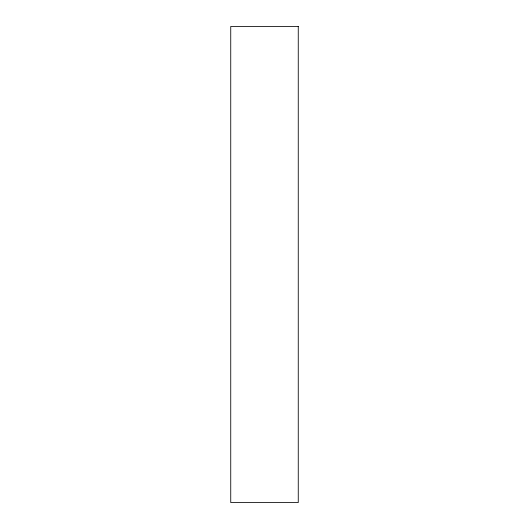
<?xml version="1.0" encoding="UTF-8"?>
<svg xmlns="http://www.w3.org/2000/svg" width="529" height="529" viewBox="0 0 529 529"><rect width="100%" height="100%" fill="white"/><g stroke="black" fill="none" stroke-linecap="round" stroke-linejoin="round"><path stroke-width="0.79" d="M298.257 26.45L230.743 26.45L230.743 502.55L298.257 502.55L298.257 26.45"/></g></svg>
